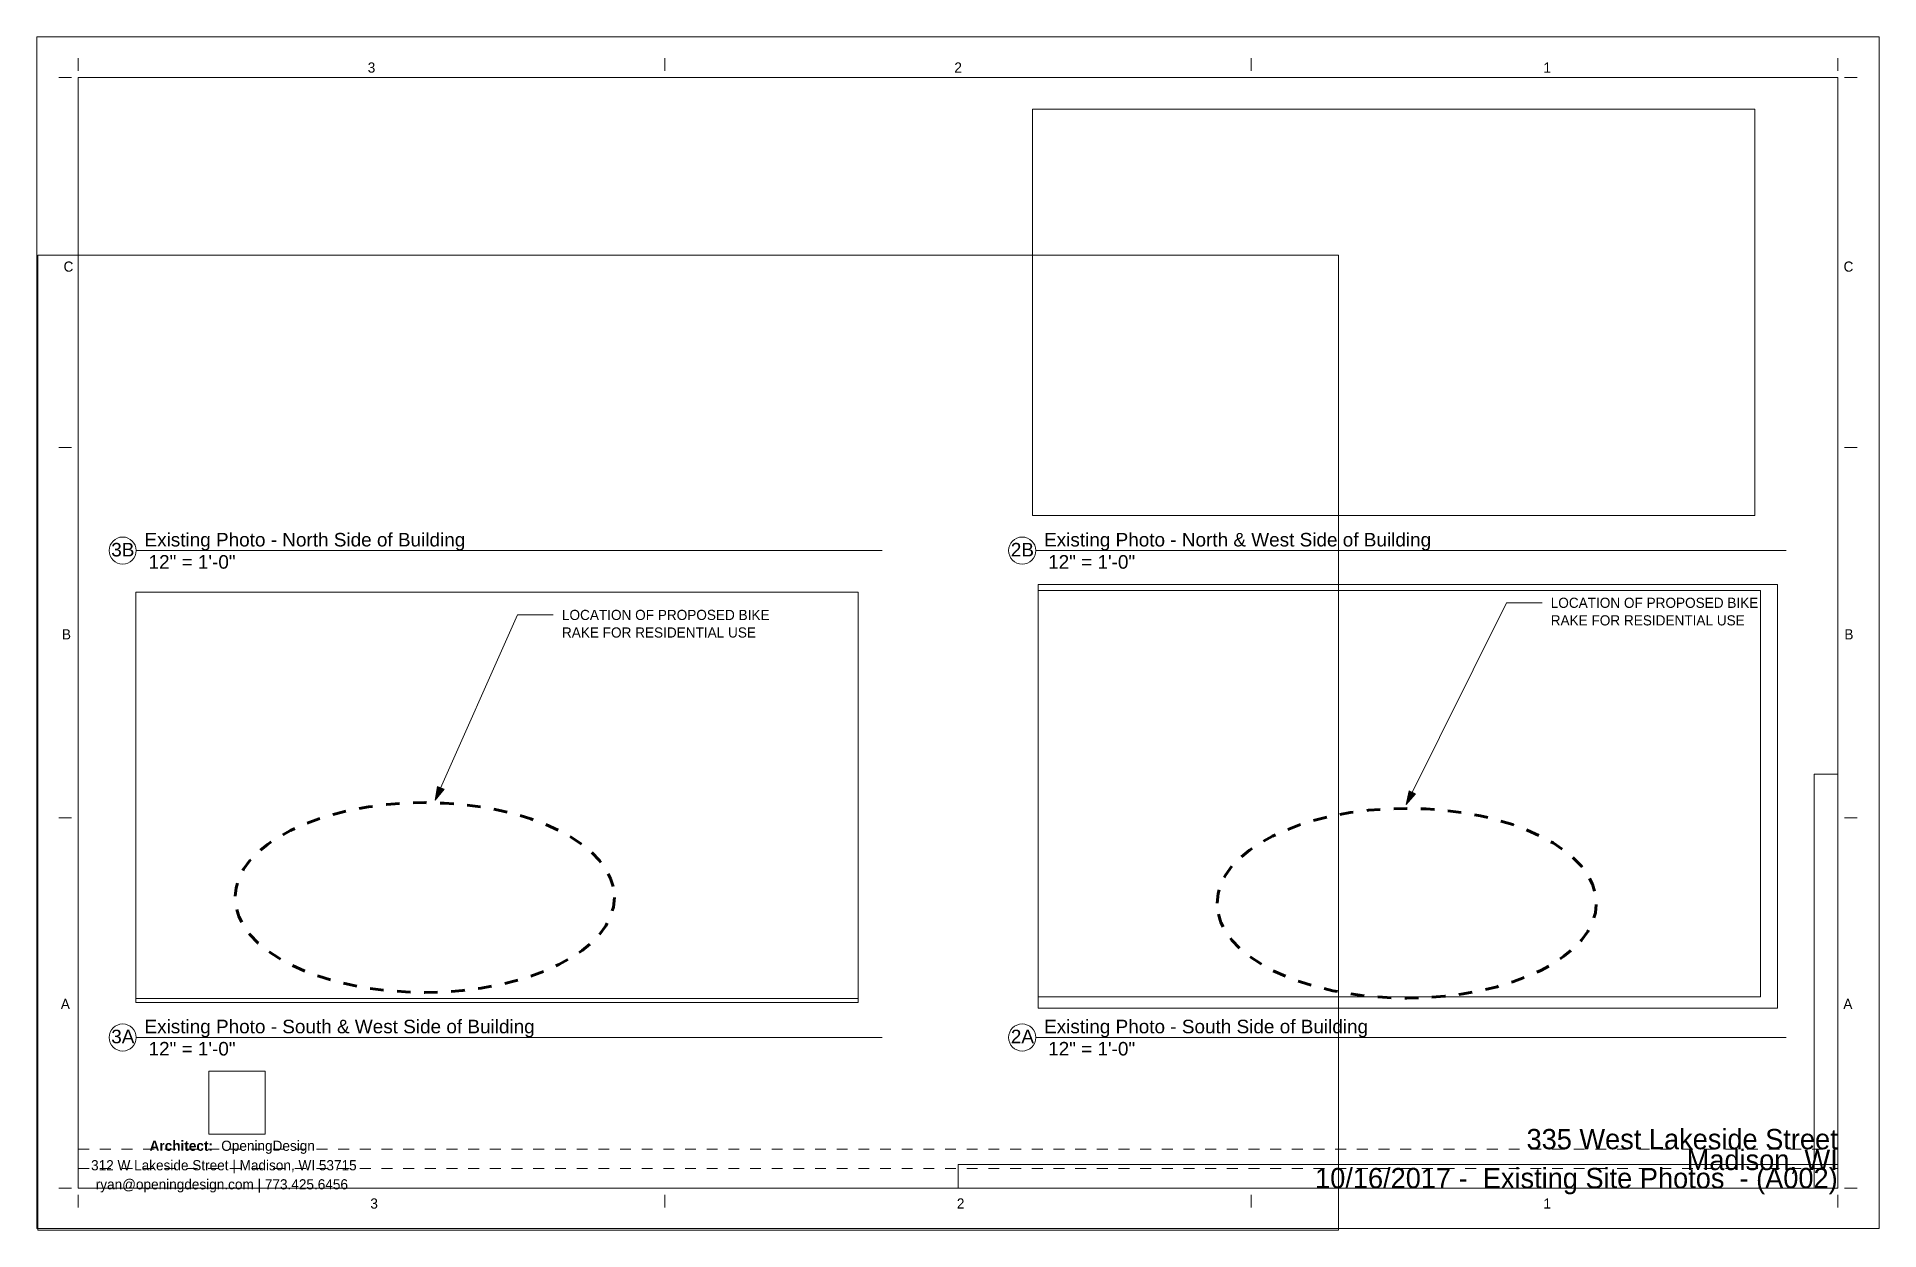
# Paper-space layout 'Layout1' of a CAD drawing. Header units: inches. Extents: x 0 to 17, y 0 to 11.
# The model-space entities are those that its viewports show. They can reach past a viewport. Long polylines and large blocks are cut down to what shows.
import ezdxf

# ---------------------------------------------------------------- set-up
doc = ezdxf.new("R2010")
doc.units = ezdxf.units.IN
doc.header["$MEASUREMENT"] = 0
for name, pattern in [('Dash', [0.25, 0.125, -0.125]), ('Dash_2_', [0.25, 0.125, -0.125]), ('Dot 1_32_', [0.03125, 0, -0.03125])]:
    doc.linetypes.add(name, pattern=pattern)
for name, color, linetype, lineweight in [('A-DETL-1', 90, 'Dash_2_', 70), ('G-ANNO-REFR', 1, 'Dash', 9), ('G-ANNO-TEXT-1', 147, 'Continuous', 9), ('G-ANNO-TTLB', 6, 'Continuous', 9), ('G-ANNO-TTLB-MEDM', 33, 'Continuous', 20), ('G-ANNO-TTLB-THIN', 151, 'Continuous', 9)]:
    doc.layers.add(name, color=color, linetype=linetype, lineweight=lineweight)
doc.layers.add('G-ANNO-NPLT', color=191, linetype='Continuous', plot=False)
doc.styles.add('Arial', font='arial.ttf', dxfattribs={"height": 0.125})
doc.styles.add('Century Gothic', font='ufonts.com_century-gothic.ttf', dxfattribs={"height": 0.09375})
doc.styles.add('Century Gothic_1', font='ufonts.com_century-gothic.ttf', dxfattribs={"height": 0.1875})
doc.styles.add('Century Gothic_B', font='GOTHICB.TTF', dxfattribs={"height": 0.09375})
picture_1 = doc.add_image_def('image5.jpg', size_in_pixel=(547, 610))
picture_2 = doc.add_image_def('image6.jpg', size_in_pixel=(95, 1663))
picture_3 = doc.add_image_def('image7.jpg', size_in_pixel=(3536, 95))
picture_4 = doc.add_image_def('image2.jpg', size_in_pixel=(1678, 944))
picture_5 = doc.add_image_def('image3.jpg', size_in_pixel=(1678, 944))
picture_6 = doc.add_image_def('image4.jpg', size_in_pixel=(1678, 944))

# ---------------------------------------------------------------- blocks, each defined once
blk = doc.blocks.new('11x17 - 11x17-409320-Existing Site Photos')
at = {"layer": 'G-ANNO-TTLB', "linetype": 'Dot 1_32_', "lineweight": 13}
for p, q in [((0.371, 0.748), (16.609, 0.748)), ((0.371, 0.568), (16.609, 0.568))]:
    blk.add_line(p, q, dxfattribs=at)
at = {"layer": 'G-ANNO-TTLB-MEDM'}
for p, q in [((0.371, 10.701), (0.371, 10.817)), ((5.783, 10.701), (5.783, 10.817)), ((11.196, 10.701), (11.196, 10.817)), ((16.609, 10.701), (16.609, 10.817)), ((0.308, 10.639), (0.192, 10.639)), ((0.371, 10.639), (0.371, 0.389)), ((16.609, 10.639), (0.371, 10.639)), ((16.609, 10.639), (16.609, 0.389)), ((16.609, 10.639), (16.609, 0.389)), ((16.671, 10.639), (16.787, 10.639)), ((0.308, 7.222), (0.192, 7.222)), ((16.671, 7.222), (16.787, 7.222)), ((0.308, 3.805), (0.192, 3.805)), ((16.671, 3.805), (16.787, 3.805)), ((0.308, 0.389), (0.192, 0.389)), ((0.371, 0.389), (16.609, 0.389)), ((16.671, 0.389), (16.787, 0.389)), ((0.371, 0.326), (0.371, 0.21)), ((5.783, 0.326), (5.783, 0.21)), ((11.196, 0.326), (11.196, 0.21)), ((16.609, 0.326), (16.609, 0.21))]:
    blk.add_line(p, q, dxfattribs=at)
at = {"layer": 'G-ANNO-TTLB-THIN'}
for p, q in [((-0.01, 11.014), (16.99, 11.014)), ((-0.01, 0.014), (-0.01, 11.014)), ((16.99, 0.014), (16.99, 11.014)), ((-0.01, 0.014), (16.99, 0.014))]:
    blk.add_line(p, q, dxfattribs=at)
at = {"layer": 'G-ANNO-TTLB', "attachment_point": 1}
for s, insert, char_height, width, style in [('3', (3.043, 10.777), 0.0937, 0.08837, 'Century Gothic'), ('2', (8.456, 10.777), 0.0937, 0.08837, 'Century Gothic'), ('1', (13.892, 10.777), 0.0937, 0.08837, 'Century Gothic'), ('C', (0.236, 8.94), 0.0937, 0.11363, 'Century Gothic'), ('C', (16.661, 8.94), 0.0937, 0.11363, 'Century Gothic'), ('B', (0.221, 5.546), 0.0937, 0.09153, 'Century Gothic'), ('B', (16.669, 5.546), 0.0937, 0.09153, 'Century Gothic'), ('A', (0.211, 2.135), 0.0937, 0.11678, 'Century Gothic'), ('A', (16.659, 2.135), 0.0937, 0.11678, 'Century Gothic'), ('Architect: ', (1.03, 0.826), 0.09375, 0.80169, 'Century Gothic_B'), ('OpeningDesign', (1.691, 0.826), 0.09375, 1.212, 'Century Gothic'), ('312 W Lakeside Street | Madison, WI 53715', (0.49, 0.646), 0.09375, 3.32353, 'Century Gothic'), ('ryan@openingdesign.com | 773.425.6456', (0.533, 0.47), 0.09375, 3.21937, 'Century Gothic'), ('3', (3.067, 0.293), 0.0937, 0.08837, 'Century Gothic'), ('2', (8.479, 0.293), 0.0937, 0.08837, 'Century Gothic'), ('1', (13.892, 0.293), 0.0937, 0.08837, 'Century Gothic')]:
    blk.add_mtext(s, dxfattribs=dict(at, insert=insert, char_height=char_height, width=width, style=style))
at = {"layer": 'G-ANNO-TTLB'}
image = blk.add_image(picture_2, insert=(16.391, 0.389), size_in_units=(0.218, 3.818), dxfattribs=at)
image.dxf.flags = 7
image = blk.add_image(picture_1, insert=(1.578, 0.886), size_in_units=(0.52, 0.58), dxfattribs=at)
image.dxf.flags = 7
image = blk.add_image(picture_3, insert=(8.49, 0.389), size_in_units=(8.119, 0.218), dxfattribs=at)
image.dxf.flags = 7
blk = doc.blocks.new('Viewport - View Title 2-318282-Existing Site Photos')
at = {"layer": 'G-ANNO-TTLB'}
for start, end in [(0, 180), (180, 360)]:
    blk.add_arc((-0.125, 0), 0.125, start, end, dxfattribs=at)

msp = doc.modelspace()

# ---------------------------------------------------------------- hatches: boundary and pattern name
at = {"layer": 'G-ANNO-TEXT-1'}
for points in [[(177.588, 99.868), (177.67, 99.969), (177.609, 99.996)], [(163.4, 83.093), (163.486, 83.19), (163.426, 83.22)]]:
    msp.add_hatch(color=256, dxfattribs=at).paths.add_polyline_path(points, flags=0)

# ---------------------------------------------------------------- linework, layer by layer
at = {"layer": 'A-DETL-1'}
for centre, major_axis in [((177.491, 98.97), (1.75, 0)), ((163.404, 82.181), (-1.75, 0))]:
    msp.add_ellipse(centre, major_axis=major_axis, ratio=0.500431, dxfattribs=at)
at = {"layer": 'G-ANNO-TEXT-1'}
for p, q in [((177.588, 99.868), (178.348, 101.578)), ((178.348, 101.578), (178.677, 101.578)), ((177.609, 99.996), (177.588, 99.868)), ((177.588, 99.868), (177.67, 99.969)), ((177.67, 99.969), (177.609, 99.996)), ((163.4, 83.093), (164.324, 84.954)), ((164.324, 84.954), (164.653, 84.954)), ((163.426, 83.22), (163.4, 83.093)), ((163.4, 83.093), (163.486, 83.19)), ((163.486, 83.19), (163.426, 83.22))]:
    msp.add_line(p, q, dxfattribs=at)

# ---------------------------------------------------------------- texts
at = {"layer": 'G-ANNO-TEXT-1', "char_height": 0.09375, "attachment_point": 1, "style": 'Century Gothic'}
for s, insert, width in [('LOCATION OF PROPOSED BIKE ', (178.757, 101.625), 2.39244), ('RAKE FOR RESIDENTIAL USE', (178.757, 101.463), 2.05472), ('LOCATION OF PROPOSED BIKE ', (164.733, 85.001), 2.39244), ('RAKE FOR RESIDENTIAL USE', (164.733, 84.839), 2.05472)]:
    msp.add_mtext(s, dxfattribs=dict(at, insert=insert, width=width))

# ---------------------------------------------------------------- pictures from other files: only their frames are drawn
at = {"layer": 'G-ANNO-REFR'}
image = msp.add_image(picture_6, insert=(174.825, 98.037), size_in_units=(6.666, 3.75), dxfattribs=at)
image.dxf.flags = 7
image = msp.add_image(picture_5, insert=(167.493, 89.916), size_in_units=(6.666, 3.75), dxfattribs=at)
image.dxf.flags = 7
image = msp.add_image(picture_4, insert=(160.004, 81.318), size_in_units=(6.666, 3.75), dxfattribs=at)
image.dxf.flags = 7

psp = doc.layouts.get("Layout1")

# ---------------------------------------------------------------- linework, layer by layer
at = {"layer": 'G-ANNO-NPLT', "lineweight": 9}
for p, q in [((0.906, 6.272), (7.791, 6.272)), ((9.207, 6.272), (16.132, 6.272)), ((0.906, 1.778), (7.791, 1.778)), ((9.207, 1.778), (16.132, 1.778))]:
    psp.add_line(p, q, dxfattribs=at)

# ---------------------------------------------------------------- block references
at = {"layer": 'G-ANNO-TTLB'}
for name, p in [('11x17 - 11x17-409320-Existing Site Photos', (0, 0)), ('Viewport - View Title 2-318282-Existing Site Photos', (0.906, 6.272)), ('Viewport - View Title 2-318282-Existing Site Photos', (9.207, 6.272)), ('Viewport - View Title 2-318282-Existing Site Photos', (0.906, 1.778)), ('Viewport - View Title 2-318282-Existing Site Photos', (9.207, 1.778))]:
    psp.add_blockref(name, p, dxfattribs=at)

# ---------------------------------------------------------------- texts
for s, insert, char_height, width, attachment_point, line_spacing_factor, style in [('3B', (0.783, 6.343), 0.125, 0.25556, 2, 0.941778, 'Arial'), ('Existing Photo - North Side of Building', (0.983, 6.435), 0.125, 3.53802, 1, 0.941778, 'Arial'), ('2B', (9.084, 6.343), 0.125, 0.25556, 2, 0.941778, 'Arial'), ('Existing Photo - North & West Side of Building', (9.284, 6.435), 0.125, 4.26797, 1, 0.941778, 'Arial'), (' 12" = 1\'-0"', (0.972, 6.23), 0.125, 1.01611, 1, 0.941778, 'Arial'), (' 12" = 1\'-0"', (9.273, 6.23), 0.125, 1.01611, 1, 0.941778, 'Arial'), ('Existing Photo - South & West Side of Building', (0.983, 1.942), 0.125, 4.3047, 1, 0.941778, 'Arial'), ('Existing Photo - South Side of Building', (9.284, 1.942), 0.125, 3.57475, 1, 0.941778, 'Arial'), ('3A', (0.783, 1.85), 0.125, 0.25556, 2, 0.941778, 'Arial'), (' 12" = 1\'-0"', (0.972, 1.737), 0.125, 1.01611, 1, 0.941778, 'Arial'), ('2A', (9.084, 1.85), 0.125, 0.25556, 2, 0.941778, 'Arial'), (' 12" = 1\'-0"', (9.273, 1.737), 0.125, 1.01611, 1, 0.941778, 'Arial'), ('335 West Lakeside Street', (16.607, 0.934), 0.1875, 3.63171, 3, 0.984502, 'Century Gothic_1'), ('Madison, WI', (16.607, 0.742), 0.1875, 1.80881, 3, 0.984502, 'Century Gothic_1'), ('10/16/2017 -  Existing Site Photos  - (A002)', (16.607, 0.574), 0.1875, 6.04659, 3, 0.984502, 'Century Gothic_1')]:
    psp.add_mtext(s, dxfattribs=dict(at, insert=insert, char_height=char_height, width=width, attachment_point=attachment_point, line_spacing_factor=line_spacing_factor, style=style))

# ---------------------------------------------------------------- viewports
at = {"layer": '0'}
psp.add_viewport(center=(6, 4.5), size=(12, 9), view_center_point=(6, 4.5), view_height=12, dxfattribs=at)
at = {"layer": 'G-ANNO-NPLT'}
for center, size, view_center_point, view_height, status in [((12.51, 8.471), (6.666, 3.75), (170.826, 91.791), 3.75, 4), ((12.641, 4.004), (6.823, 3.9102), (163.415, 83.168), 3.9102, 3), ((4.236, 3.994), (6.666, 3.7859), (178.158, 99.894), 3.7859, 5)]:
    psp.add_viewport(center=center, size=size, view_center_point=view_center_point, view_height=view_height, status=status, dxfattribs=at)

doc.saveas('drawing.dxf')
